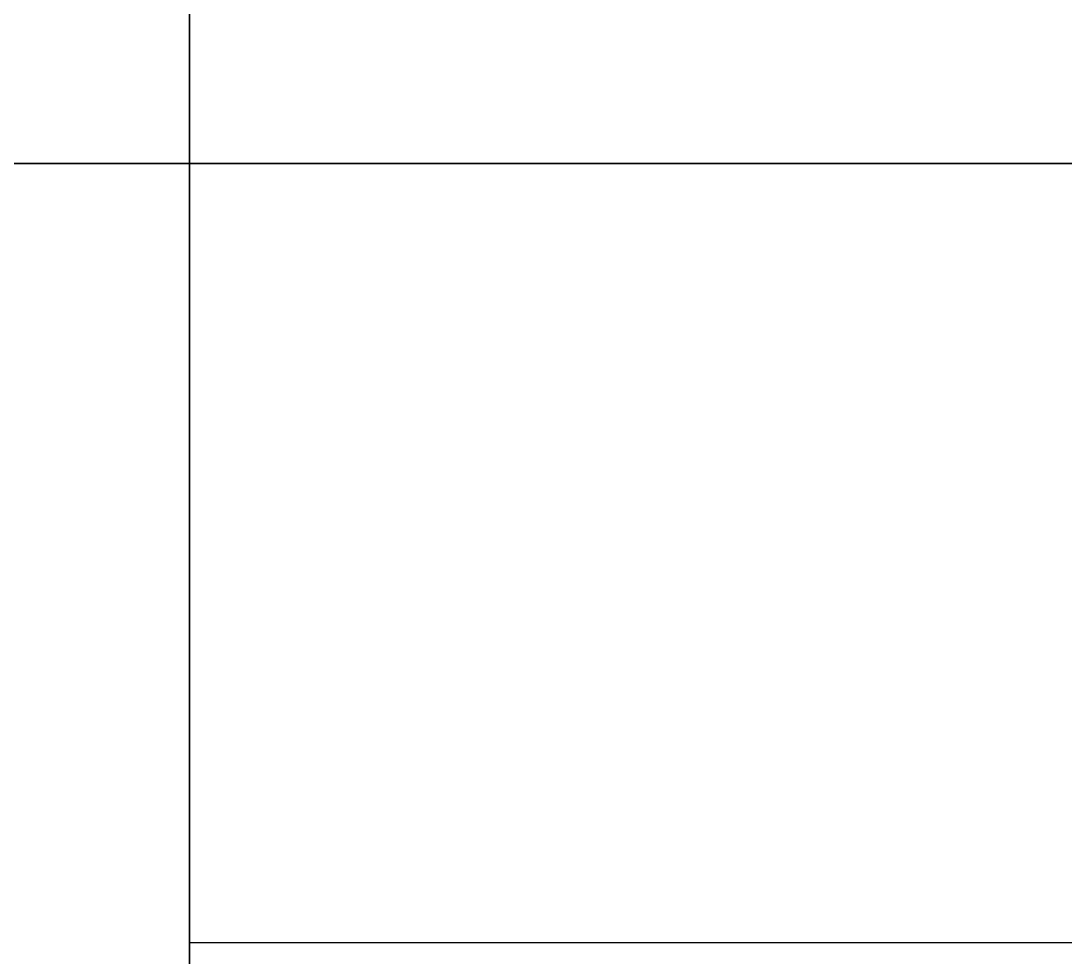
# Model space of a CAD drawing. Header units: millimetres. Extents: x 0 to 400063, y 963 to 238763.
# Drawn here: x 44644 to 64882, y 163790 to 181929 of the extents above; entities that cross this region are included whole.
import ezdxf

# ---------------------------------------------------------------- set-up
doc = ezdxf.new("R2010")
doc.units = ezdxf.units.MM
doc.header["$LTSCALE"] = 40
doc.layers.get('Defpoints').update_dxf_attribs({"color": 249})
doc.layers.add('★FORM', color=7, linetype='Continuous')

msp = doc.modelspace()

# ---------------------------------------------------------------- linework, layer by layer
at = {"layer": 'Defpoints', "color": 9}
msp.add_lwpolyline([(47908.6, 179163.3), (66179.3, 179163.3), (66179.3, 164068.5), (47908.6, 164068.5)], close=True, dxfattribs=at)
at = {"layer": '★FORM'}
for points in [[(439.6, 223713.3), (47908.6, 223713.3), (47908.6, 179163.3), (439.6, 179163.3)], [(47908.6, 223713.3), (335029.2, 223713.3), (335029.2, 179163.3), (47908.6, 179163.3)], [(439.6, 179163.3), (47908.6, 179163.3), (47908.6, 179163.3), (439.6, 179163.3)], [(439.6, 179163.3), (47908.6, 179163.3), (47908.6, 134613.3), (439.6, 134613.3)], [(47908.6, 179163.3), (335029.2, 179163.3), (335029.2, 179163.3), (47908.6, 179163.3)], [(47908.6, 179163.3), (335029.2, 179163.3), (335029.2, 134613.3), (47908.6, 134613.3)]]:
    msp.add_lwpolyline(points, close=True, dxfattribs=at)

doc.saveas('drawing.dxf')
